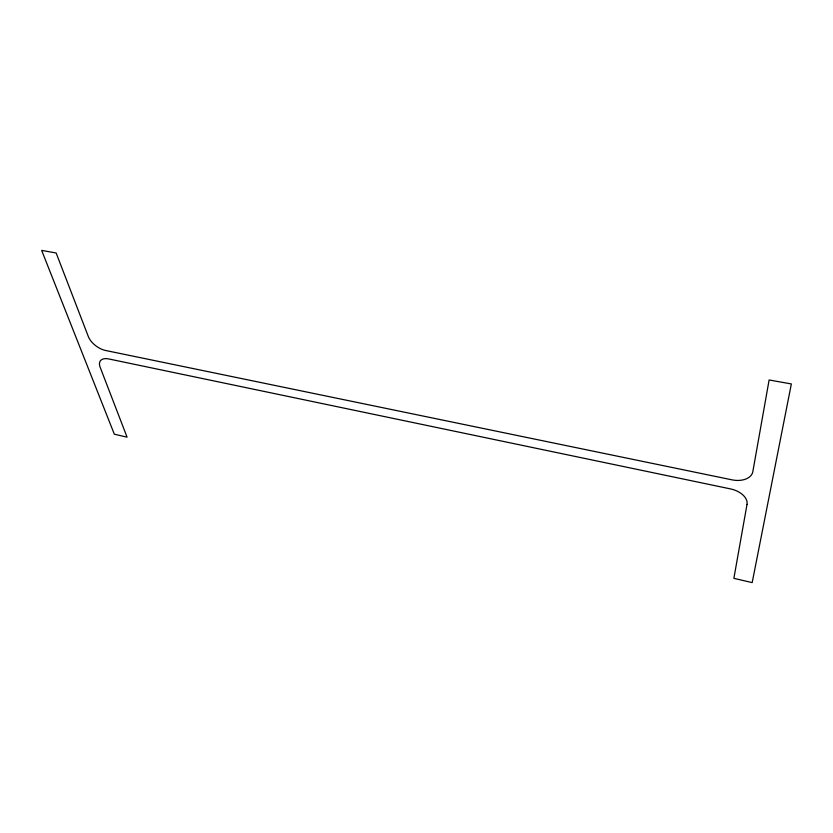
<?xml version="1.0" encoding="UTF-8"?>
<svg xmlns="http://www.w3.org/2000/svg" width="833" height="833" viewBox="0 0 833 833"><rect width="100%" height="100%" fill="white"/><g stroke="black" fill="none" stroke-linecap="round" stroke-linejoin="round"><path stroke-width="1.25" d="M747.014 504.413L733.873 578.341L752.178 582.611L791.35 383.94L769.119 379.973L752.834 471.613A19.242 12.339 13.2 0 1 731.978 479.839L105.531 350.464A15.765 8.653 36.3 0 1 88.35 336.594L56.144 252.982L41.65 250.389L114.329 434.201L127.074 437.169L100.106 367.124A15.296 8.268 35.2 0 1 108.717 358.94L730.531 488.909A18.67 11.6 13.8 0 1 747.014 504.413"/></g></svg>
